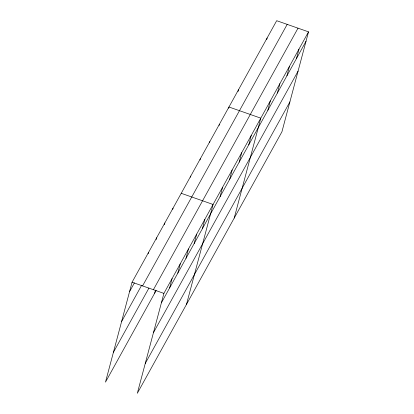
<?xml version="1.0" encoding="UTF-8"?>
<svg xmlns="http://www.w3.org/2000/svg" width="414" height="414" viewBox="0 0 414 414"><rect width="100%" height="100%" fill="white"/><g stroke="black" fill="none" stroke-linecap="round" stroke-linejoin="round"><path stroke-width="0.62" d="M308.523 31.852L163.903 293.381L137.319 393.3L281.934 131.771L308.523 31.852L276.681 20.7L132.066 282.229L105.477 382.148L156.187 290.442M148.14 253.772L148.455 252.592M156.176 239.54L156.647 237.771M164.374 224.719L164.844 222.949M172.726 209.308L173.036 208.128M154.65 293.226L155.478 290.116M190.466 177.228L190.776 176.048M200.009 159.97L200.324 158.79M169.59 287.994L172.1 278.565M209.556 142.706L209.867 141.526M177.787 273.173L180.292 263.744M219.099 125.447L219.415 124.267M185.979 258.352L188.489 248.923M228.642 108.183L228.958 107.003L260.799 118.156L234.21 218.074M194.176 243.535L196.686 234.101M238.034 91.515L238.5 89.745M202.368 228.714L204.878 219.28M186.486 304.378L213.075 204.464L181.234 193.312M220.108 196.634L222.618 187.2M266.668 39.728L267.139 37.959M229.656 179.371L232.166 169.942M239.199 162.112L241.709 152.678M248.747 144.848L251.251 135.419M267.832 110.326L270.342 100.897M277.38 93.067L279.89 83.633M286.923 75.803L289.433 66.375M296.471 58.545L298.975 49.111M129.556 291.663L134.41 282.881M121.607 321.523L141.64 285.293M142.571 285.914L287.187 24.379M113.426 352.288L148.936 288.066M153.397 289.702L298.013 28.173M161.393 302.815L306.013 41.281M153.449 332.675L298.07 71.141M145.262 363.44L289.883 101.906M132.066 282.229L163.903 293.381"/></g></svg>
